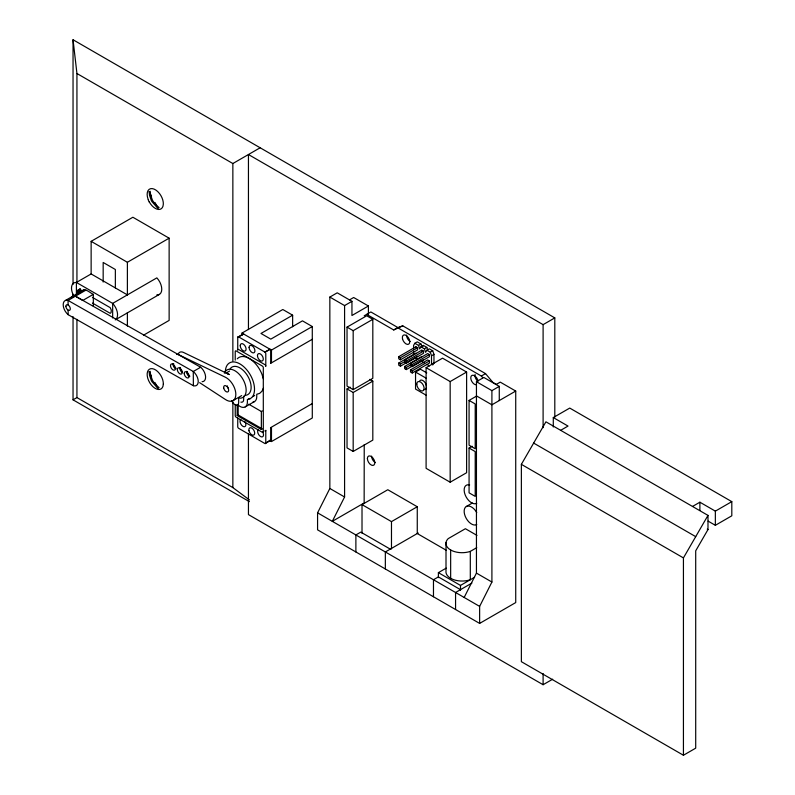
<?xml version="1.0" encoding="UTF-8"?>
<svg xmlns="http://www.w3.org/2000/svg" width="795" height="795" viewBox="0 0 795 795"><rect width="100%" height="100%" fill="white"/><g stroke="black" fill="none" stroke-linecap="round" stroke-linejoin="round"><path stroke-width="1.19" d="M115.355 287.87L115.355 269.505L103.171 262.469L103.171 282.056M292.639 326.775L292.639 315.188L282.821 309.513L242.008 333.075L242.008 335.401M237.755 418.1L237.735 426.706A1.381 0.795 60 0 0 238.46 428.217L264.824 443.471A1.381 0.795 60 0 0 265.769 443.183L270.757 440.301L270.787 427.422M265.798 366.296L265.788 353.696A1.381 0.795 60 0 0 265.073 352.185L238.699 336.931A1.381 0.795 60 0 0 237.755 337.219L237.725 350.098M270.787 363.414L270.787 350.814A1.381 0.795 60 0 0 270.062 349.303L264.815 352.006M242.843 334.129A1.381 0.795 60 0 0 242.743 334.337L237.725 337.497M265.769 443.183L265.798 430.304M78.198 294.051C76.35 291.119 79.033 287.204 81.994 291.358M263.304 388.258L261.962 391.22L259.637 393.386L256.755 394.27L256.755 396.685A10.583 6.112 60 0 1 253.009 402.002M496.14 384.502L500.254 382.127L515.726 391.06L515.726 602.57L479.633 623.409L317.573 529.848L317.573 512.835L329.846 488.478L329.846 297.072L337.219 292.818L351.947 301.325L351.947 315.496L368.403 305.996L368.403 314.671M329.846 297.072L344.583 305.578L344.583 496.984L332.31 521.341L364.15 502.957L364.229 444.663M464.161 597.472L476.444 573.106L476.444 381.699L483.807 377.446L499.27 386.38L499.27 400.561M479.633 623.409L479.633 606.396L491.906 582.039L491.906 390.633L476.444 381.699M421.867 346.65L420.943 343.997L417.266 341.87L414.811 343.281L413.579 345.408L413.579 349.055M427.76 350.048L426.835 347.395L423.397 345.408L420.943 346.829L419.72 348.955L418.488 345.408L414.811 343.281M422.175 347.534L423.397 345.408M432.728 364.975L433.961 362.848L433.961 354.341L432.728 350.794L429.3 348.816L426.835 350.227L425.613 352.354L424.381 348.816L420.943 346.829M521.371 464.35L545.927 421.817L707.987 515.389L707.987 529.559L695.705 550.826L695.705 748.165L683.432 755.25L521.371 661.688L521.371 464.35L683.432 557.911L683.432 755.25M683.432 557.911L707.987 515.389M81.706 291.616C84.856 287.035 90.073 293.107 93.333 294.349L93.333 306.164M149.172 191.814L150.215 191.307L150.553 194.835L152.392 200.042A17.738 14.469 64.2 0 0 152.948 201.055L156.307 205.378L159.06 207.515L158.016 208.022L156.794 207.197L151.905 201.562A17.738 14.469 64.2 0 1 151.348 200.549L149.52 195.341L149.172 191.814L151.527 196.136M149.172 371.851L150.215 371.345L150.553 374.872L152.392 380.08A17.738 14.469 64.2 0 0 152.948 381.093L156.307 385.416L159.06 387.562L158.016 388.059L156.794 387.235L151.905 381.6A17.738 14.469 64.2 0 1 151.348 380.586L149.52 375.379L149.172 371.851L151.527 376.174M91.137 274.484L91.137 241.342L132.874 217.244L169.136 238.182L169.136 320.405L143.448 335.232M232.856 360.95L232.856 163.531L260.144 147.771M78.198 289.946L80.305 288.734M77.95 290.274L80.056 289.062M77.771 290.682L79.878 289.459M91.137 241.342L127.389 262.28L169.136 238.182M77.632 291.676L80.792 289.847M77.771 292.838L81.984 290.404M65.528 300.411L83.445 290.066M77.95 293.444L81.11 291.626M73.269 296.485L71.162 297.708L72.901 296.157L75.416 296.187L200.638 367.24A8.894 5.138 60 0 1 205.557 376.303A8.894 5.138 60 0 1 202.079 381.699M74.094 295.969L84.638 289.877M85.969 290.096L68.052 300.44A8.894 5.138 60 0 0 63.193 304.773A8.894 5.138 60 0 0 68.161 314.681L193.384 385.724A8.894 5.138 60 0 0 198.243 381.391A8.894 5.138 60 0 0 193.274 371.494L68.052 300.44L68.112 305.012M93.333 294.349L82.789 300.44L75.416 296.187M115.235 319.888L159.437 294.379M249.392 501.645L73.041 399.835L76.936 397.579L76.936 319.361M237.755 337.219L242.743 334.337M200.638 367.24L193.274 371.494L193.384 385.724M292.639 315.188L260.979 333.463L270.797 339.137L302.468 320.852L312.286 326.526L312.296 417.991L271.483 441.553L269.386 440.341M349.552 299.874L353.666 297.499L368.403 305.996M225.859 373.193L229.606 371.036M344.583 305.578L351.947 301.325M265.073 352.185L270.062 349.303M242.008 333.075L271.473 350.088L312.286 326.526M312.296 339.276L271.483 362.838L271.473 350.088M364.229 315.784L370.858 311.958L397.868 327.55L402.777 325.851L485.526 373.62L492.89 382.415L496.05 384.233M347.037 327.123L366.684 315.784L372.815 319.322L372.815 378.301L353.179 389.639L347.037 386.102L347.037 327.123L353.179 330.67L372.815 319.322M232.687 400.799L241.67 395.612M237.983 404.993A10.583 6.112 60 0 0 247.404 402.081L247.404 399.676L249.481 398.474M252.601 396.675L254.678 395.473M245.208 406.931L254.559 401.525M237.188 415.547L238.162 414.98L262.33 428.932L261.356 429.489L237.188 415.547L237.188 404.744M366.684 314.363L393.694 329.955L397.868 327.55M393.694 329.955L402.777 325.851M248.746 404.208L261.356 411.492L262.33 410.926M312.296 403.572L271.483 427.134L271.483 441.553M398.722 356.677L415.914 346.759L417.633 347.753L417.633 349.88L400.441 359.797L398.722 358.803L398.722 356.677L400.441 357.671L417.633 347.753M418.488 345.408L420.943 343.997M369.755 379.364L372.815 381.133L372.815 440.112L353.179 451.451L347.037 447.903L347.037 388.934L350.138 387.145M417.633 356.259L400.441 366.177L398.722 365.183L398.722 363.057L415.914 353.139M404.615 360.085L421.807 350.158L423.526 351.151L423.526 353.278L406.334 363.206L404.615 362.212L404.615 360.085L406.334 361.079L423.526 351.151M424.381 348.816L426.835 347.395M398.722 363.057L400.441 364.05L404.744 361.576M265.808 442.904L270.797 440.023M347.037 388.934L353.179 392.482L372.815 381.133M423.526 359.658L406.334 369.586L404.615 368.592L404.615 366.465L421.807 356.538M410.508 363.484L427.7 353.566L429.419 354.55L429.419 356.677L412.227 366.604L410.508 365.611L410.508 363.484L412.227 364.478L429.419 354.55M426.835 350.227L430.274 352.215L432.728 350.794M404.615 366.465L406.334 367.459L410.637 364.975M433.961 362.848L431.506 364.269L431.506 355.762L433.961 354.341M410.508 369.864L427.7 359.946L429.419 360.93L429.419 363.057L412.227 372.984L410.508 371.99L410.508 369.864L412.227 370.858L429.419 360.93M426.07 395.145L415.547 389.073L415.547 372.06L420.456 369.228L426.766 372.875M426.1 367.668L442.557 358.167L466.615 372.06L466.615 472.717L450.169 482.217L426.1 468.325L426.1 367.668L450.169 381.56L466.615 372.06M248.447 329.597L248.447 154.528L543.104 324.638L554.801 317.891L554.801 417.226M398.603 328.255L481.353 376.035L485.526 373.62M469.07 400.412L475.211 403.959L475.211 448.758L469.07 445.21L469.07 400.412L476.314 396.238M491.906 390.633L499.27 386.38M515.726 391.06L491.906 404.814L476.444 395.88M362.013 533.167L362.013 504.616L387.801 489.73L417.266 506.743L417.266 533.534L446.144 550.2M469.07 448.052L475.211 451.59L475.211 496.388L469.07 492.84L469.07 448.052L472.17 446.253M553.29 427.014L553.29 417.564L569.747 408.073L731.807 501.635L731.807 515.806L715.351 525.306L708.136 521.142M362.013 504.616L391.478 521.619L417.266 506.743M560.664 430.324L568.028 426.07L553.29 417.564M418.21 532.988L385.346 551.959L385.346 568.972M476.742 524.551A10.415 6.012 60 0 1 466.317 518.539A10.415 6.012 60 0 1 466.317 506.504L472.349 503.026M476.97 535.393L465.393 528.715L448.201 538.632A16.119 9.311 0 0 0 450.656 549.981A16.119 9.311 0 0 0 470.302 551.392L476.742 547.676M438.383 577.617L438.383 572.658L446.234 568.127M438.383 572.658L460.484 585.418L474.595 577.269M471.902 583.073L455.565 592.504L455.565 609.517M692.515 506.455L699.888 502.202L715.351 511.135L731.807 501.635M248.447 433.901L248.447 514.604L543.104 684.724L552.674 679.198M247.404 399.676L250.276 398.782L252.611 396.625A21.246 12.273 60 0 0 252.611 379.702A20.73 11.965 60 0 0 227.221 365.054A21.246 12.273 60 0 0 225.353 371.205M73.041 284.362L73.041 39.75L554.801 317.891M73.041 39.75L76.936 73.508L232.856 163.531M414.811 357.462L417.574 359.052M420.943 361.01L424.381 362.987M426.835 364.408L429.419 365.899M707.252 529.132L707.987 529.559M415.547 372.06L426.07 378.142M533.654 443.083L695.705 536.645M127.389 294.885L91.137 273.947L76.4 282.454A11.289 6.519 60 0 0 73.826 295.978M92.439 297.39L110.197 307.645L111.28 310.02L111.101 312.584L110.197 313.309L92.439 303.054M329.846 488.478L344.583 496.984M476.444 573.106L491.906 582.039M390.256 549.126L360.791 532.113L355.882 534.946L355.882 551.959M460.484 589.671L438.383 576.912L433.474 579.744L433.474 596.757M317.573 512.835L479.633 606.396M76.936 397.579L232.856 487.603L249.421 499.896M199.605 382.643L225.233 399.378A13.674 7.89 60 0 0 235.827 394.28A13.674 7.89 60 0 0 225.064 377.078L178.984 354.878A8.825 5.088 60 0 0 176.53 354.411M481.353 376.035L482.823 377.794M155.065 202.616L158.016 208.022M155.065 382.663L158.016 388.059M148.158 199.714L149.202 202.029M430.274 352.215L431.506 355.762M263.304 378.808L261.962 374.296A20.73 11.965 60 0 0 237.258 358.803M243.667 396.188L243.658 399.567A5.297 3.051 60 0 1 240.885 402.131M68.112 310.11L68.161 314.681M715.351 511.135L715.351 525.306M699.888 502.202L699.888 510.469M543.104 324.638L543.104 427.7M543.104 673.544L543.104 684.724M470.302 551.392L470.302 579.744A16.119 9.311 0 0 1 453.428 579.605A16.119 9.311 0 0 1 446.005 570.86L446.005 542.498M460.484 585.418L460.484 590.377M450.656 549.981L450.656 578.333M450.169 381.56L450.169 482.217M421.807 350.158L421.807 351.221M415.914 346.759L415.914 347.822M413.579 351.489L413.579 353.914M412.227 364.478L412.227 366.604M412.227 370.858L412.227 372.984M406.334 361.079L406.334 363.206M406.334 367.459L406.334 369.586M400.441 357.671L400.441 359.797M400.441 364.05L400.441 366.177M391.478 521.619L391.478 548.938M353.179 330.67L353.179 389.639M353.179 392.482L353.179 451.451M261.356 411.492L261.356 429.489M238.162 405.38L238.162 414.98M235.231 360.145L235.231 351.539A1.381 0.795 60 0 1 236.204 350.973L262.33 366.048A1.381 0.795 60 0 1 263.304 367.737L263.304 431.745A1.381 0.795 60 0 1 262.33 432.311L236.214 417.236A1.381 0.795 60 0 1 235.24 415.547L235.24 404.675M232.856 401.922L232.856 487.603M127.389 262.28L127.389 295.412M127.389 312.594L127.389 326.089M112.661 317.97L112.661 303.392L156.853 277.872A11.289 6.519 60 0 1 161.763 289.211A11.289 6.519 60 0 1 156.853 294.885M76.936 73.508L76.936 282.106M76.4 294.607L76.4 282.454L112.661 303.392A11.289 6.519 60 0 1 116.229 319.063M73.041 294.289L73.041 296.774M73.041 316.639L73.041 399.835M410.21 341.502A5.247 3.031 60 0 1 406.523 335.073M477.686 381.173A5.247 3.031 60 0 1 475.072 374.415M375.28 462.541A5.247 3.031 60 0 1 371.563 456.111M476.742 503.285A10.415 6.012 60 0 1 465.145 494.838A10.415 6.012 60 0 1 469.626 484.95M466.317 506.504A10.415 6.012 60 0 1 476.742 512.517M476.324 384.78A5.247 3.031 60 0 1 471.117 379.871A5.247 3.031 60 0 1 473.204 375.25A5.247 3.031 60 0 1 478.053 380.964M426.468 387.98A5.207 3.011 60 0 1 423.864 389.48M419.72 380.855A5.207 3.011 60 0 1 423.387 380.885A5.207 3.011 60 0 1 426.468 385.774M227.459 373.918A13.674 7.89 60 0 1 229.427 374.554L183.347 352.364A8.825 5.088 60 0 0 178.338 353.755M176.063 368.741A3.468 2.007 60 0 1 173.032 363.553M182.293 372.368A3.468 2.007 60 0 1 179.889 367.439M189.786 376.522A3.468 2.007 60 0 1 186.755 371.335M175.924 368.085A2.743 1.58 60 0 1 173.876 366.127A2.743 1.58 60 0 1 173.717 363.553M182.284 371.772A2.743 1.58 60 0 1 180.395 367.876M189.647 375.866A2.743 1.58 60 0 1 187.252 371.772M228.334 388.318A2.643 1.53 60 0 1 227.4 385.903M265.769 430.572A1.381 0.795 60 0 1 264.824 430.87M265.759 365.988A1.381 0.795 60 0 0 264.824 364.607L238.699 349.532A1.381 0.795 60 0 0 237.755 349.83M270.757 427.69A1.381 0.795 60 0 1 270.509 428.058M270.757 440.301A1.381 0.795 60 0 1 269.813 440.589M262.648 431.943A4.134 2.385 60 0 1 262.658 436.723A4.134 2.385 60 0 1 258.524 434.348A4.134 2.385 60 0 1 258.514 429.568M245.019 421.787A4.134 2.385 60 0 1 245.009 426.547A4.134 2.385 60 0 1 240.875 424.152A4.134 2.385 60 0 1 240.885 419.382M270.499 362.45A1.381 0.795 60 0 1 270.747 363.106M243.002 333.979A1.381 0.795 60 0 1 243.687 334.049M230.192 368.741A15.88 9.162 60 0 1 247.851 376.254A15.88 9.162 60 0 1 245.526 395.304M224.369 373.203A15.88 9.162 60 0 1 242.137 377.953A15.88 9.162 60 0 1 240.537 398.186L238.669 397.997L238.669 402.439A5.297 3.051 60 0 1 235.896 405.013A5.297 3.051 60 0 1 231.683 400.571M149.281 201.9A11.448 6.608 60 0 0 162.965 206.273L163.333 204.077A11.448 6.608 60 0 0 159.576 193.622L157.658 191.496A11.448 6.608 60 0 0 149.033 189.439A11.448 6.608 60 0 0 148.069 199.207M163.333 384.114L162.965 386.31A11.448 6.608 60 0 1 152.819 386.579A11.448 6.608 60 0 1 147.522 371.802A11.448 6.608 60 0 1 157.658 371.533L159.576 373.67A11.448 6.608 60 0 1 163.333 384.114M402.469 338.66A5.247 3.031 60 0 0 408.66 344.195A5.247 3.031 60 0 0 407.03 336.086A5.247 3.031 60 0 0 402.469 338.66M367.389 458.526A5.247 3.031 60 0 0 372.954 465.443A5.247 3.031 60 0 0 372.954 458.029A5.247 3.031 60 0 0 367.389 458.526M416.769 384.114A5.207 3.011 60 0 0 422.294 390.981A5.207 3.011 60 0 0 422.294 383.617A5.207 3.011 60 0 0 416.769 384.114M223.723 388.02A3.528 2.037 60 0 0 227.847 391.895A3.528 2.037 60 0 0 226.913 386.479A3.528 2.037 60 0 0 223.723 388.02M65.896 306.284A3.12 1.809 60 0 0 69.215 310.408A3.12 1.809 60 0 0 69.215 305.986A3.12 1.809 60 0 0 65.896 306.284M170.498 365.66A3.468 2.007 60 0 0 174.194 370.212A3.468 2.007 60 0 0 174.165 365.283A3.468 2.007 60 0 0 170.498 365.66M177.355 369.546A3.468 2.007 60 0 0 181.061 374.107A3.468 2.007 60 0 0 181.022 369.168A3.468 2.007 60 0 0 177.355 369.546M184.221 373.441A3.468 2.007 60 0 0 187.918 377.993A3.468 2.007 60 0 0 187.878 373.064A3.468 2.007 60 0 0 184.221 373.441M257.451 355.643A4.134 2.385 60 0 0 261.843 361.079A4.134 2.385 60 0 0 261.823 355.226A4.134 2.385 60 0 0 257.451 355.643M249.093 347.445A4.134 2.385 60 0 0 253.486 352.891A4.134 2.385 60 0 0 253.466 347.037A4.134 2.385 60 0 0 249.093 347.445M240.239 345.716A4.134 2.385 60 0 0 244.631 351.161A4.134 2.385 60 0 0 244.621 345.308A4.134 2.385 60 0 0 240.239 345.716M248.954 430.671A4.134 2.385 60 0 0 253.844 435.024A4.134 2.385 60 0 0 252.542 428.624A4.134 2.385 60 0 0 248.954 430.671"/></g></svg>
